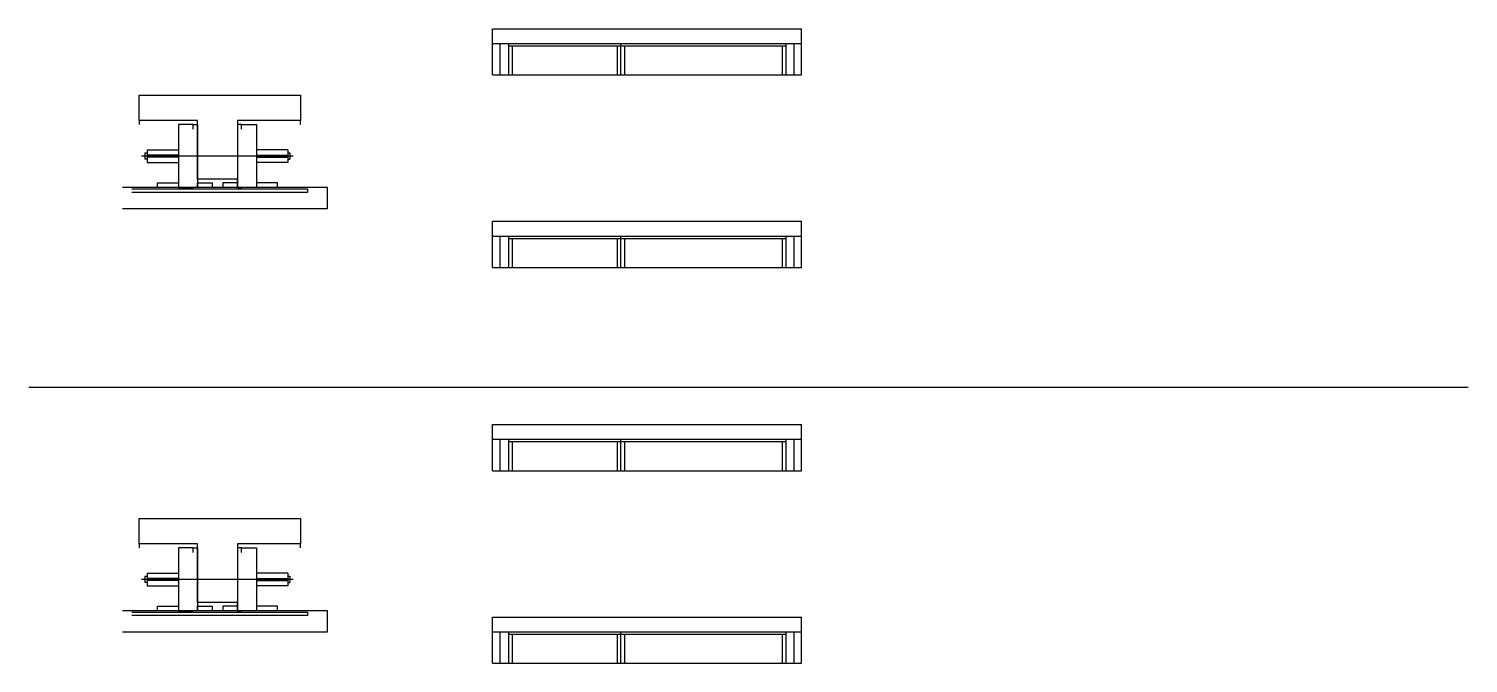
# Model space of a CAD drawing. Header units: metres. Extents: x 3393 to 4763, y 1812 to 2416.
import ezdxf

# ---------------------------------------------------------------- set-up
doc = ezdxf.new("R2010")
doc.units = ezdxf.units.M
for name, color, linetype in [('barrote', 7, 'Continuous'), ('CONCRETO', 7, 'Continuous'), ('COTA', 7, 'Continuous'), ('Madeira', 7, 'Continuous'), ('Painéis', 7, 'Continuous'), ('SARR_2.2x7', 7, 'Continuous'), ('SARR_3.5x7', 7, 'Continuous'), ('SCO-___-LAJ', 7, 'Continuous'), ('TENSOR', 7, 'Continuous')]:
    doc.layers.add(name, color=color, linetype=linetype)

msp = doc.modelspace()

# ---------------------------------------------------------------- linework, layer by layer
at = {"color": 7, "lineweight": 25}
for p, q in [((3503.3, 2297.7), (3503.3, 2291.7)), ((3503.3, 2297.7), (3505.3, 2297.7)), ((3505.3, 2291.7), (3503.3, 2291.7)), ((3505.3, 2300.7), (3505.3, 2288.7)), ((3505.3, 2300.7), (3535.3, 2300.7)), ((3535.3, 2295.7), (3505.3, 2295.7)), ((3535.3, 2293.7), (3505.3, 2293.7)), ((3505.3, 2288.7), (3535.3, 2288.7)), ((3639.3, 2300.7), (3609.3, 2300.7)), ((3609.3, 2295.7), (3639.3, 2295.7)), ((3609.3, 2293.7), (3639.3, 2293.7)), ((3639.3, 2288.7), (3609.3, 2288.7)), ((3639.3, 2300.7), (3639.3, 2288.7)), ((3639.3, 2297.7), (3641.3, 2297.7)), ((3639.3, 2291.7), (3641.3, 2291.7)), ((3641.3, 2297.7), (3641.3, 2291.7)), ((3503.3, 1894.6), (3503.3, 1888.6)), ((3503.3, 1894.6), (3505.3, 1894.6)), ((3505.3, 1897.6), (3505.3, 1885.6)), ((3505.3, 1897.6), (3535.3, 1897.6)), ((3535.3, 1892.6), (3505.3, 1892.6)), ((3535.3, 1890.6), (3505.3, 1890.6)), ((3639.3, 1897.6), (3609.3, 1897.6)), ((3609.3, 1892.6), (3639.3, 1892.6)), ((3609.3, 1890.6), (3639.3, 1890.6)), ((3639.3, 1897.6), (3639.3, 1885.6)), ((3639.3, 1894.6), (3641.3, 1894.6)), ((3641.3, 1894.6), (3641.3, 1888.6)), ((3505.3, 1888.6), (3503.3, 1888.6)), ((3505.3, 1885.6), (3535.3, 1885.6)), ((3639.3, 1885.6), (3609.3, 1885.6)), ((3639.3, 1888.6), (3641.3, 1888.6))]:
    msp.add_line(p, q, dxfattribs=at)
at = {"layer": 'barrote', "color": 7, "lineweight": 25}
for points in [[(3481.8, 2244.7), (3677, 2244.7), (3677, 2264.7), (3481.8, 2264.7)], [(3481.8, 1841.6), (3677, 1841.6), (3677, 1861.6), (3481.8, 1861.6)]]:
    msp.add_lwpolyline(points, dxfattribs=at)
at = {"layer": 'CONCRETO', "color": 7, "lineweight": 25}
for points in [[(3497.7, 2328.7), (3497.7, 2352.7), (3651.3, 2352.7), (3651.3, 2328.7), (3591.3, 2328.7), (3591.3, 2272.7), (3553.3, 2272.7), (3553.3, 2328.7)], [(3497.7, 1925.6), (3497.7, 1949.6), (3651.3, 1949.6), (3651.3, 1925.6), (3591.3, 1925.6), (3591.3, 1869.6), (3553.3, 1869.6), (3553.3, 1925.6)]]:
    msp.add_lwpolyline(points, dxfattribs=at)
at = {"layer": 'COTA', "color": 7, "lineweight": 25}
for p, q in [((3834.2, 2402), (3834.2, 2416)), ((3834.2, 2416), (4128.2, 2416)), ((4128.2, 2402), (4128.2, 2416)), ((3834.2, 2218.6), (3834.2, 2232.6)), ((3834.2, 2232.6), (4128.2, 2232.6)), ((4128.2, 2218.6), (4128.2, 2232.6)), ((3392.7, 2074.6), (4762.7, 2074.6)), ((3834.2, 2025.1), (3834.2, 2039.1)), ((3834.2, 2039.1), (4128.2, 2039.1)), ((4128.2, 2025.1), (4128.2, 2039.1)), ((3834.2, 1841.8), (3834.2, 1855.8)), ((3834.2, 1855.8), (4128.2, 1855.8)), ((4128.2, 1841.8), (4128.2, 1855.8))]:
    msp.add_line(p, q, dxfattribs=at)
at = {"layer": 'Madeira', "color": 7, "lineweight": 25}
for points in [[(3549.3, 2320.3), (3549.3, 2324.7), (3535.3, 2324.7), (3535.3, 2320.3)], [(3549.3, 2324.7), (3535.3, 2324.7), (3535.3, 2264.7), (3549.3, 2264.7)], [(3595.3, 2320.3), (3595.3, 2324.7), (3609.3, 2324.7), (3609.3, 2320.3)], [(3595.3, 2324.7), (3609.3, 2324.7), (3609.3, 2264.7), (3595.3, 2264.7)], [(3515.3, 2264.7), (3515.3, 2269.1), (3535.3, 2269.1), (3535.3, 2264.7)], [(3553.3, 2264.7), (3553.3, 2269.1), (3567.3, 2269.1), (3567.3, 2264.7)], [(3591.3, 2264.7), (3591.3, 2269.1), (3577.3, 2269.1), (3577.3, 2264.7)], [(3629.3, 2264.7), (3629.3, 2269.1), (3609.3, 2269.1), (3609.3, 2264.7)], [(3549.3, 1917.2), (3549.3, 1921.6), (3535.3, 1921.6), (3535.3, 1917.2)], [(3549.3, 1921.6), (3535.3, 1921.6), (3535.3, 1861.6), (3549.3, 1861.6)], [(3595.3, 1917.2), (3595.3, 1921.6), (3609.3, 1921.6), (3609.3, 1917.2)], [(3595.3, 1921.6), (3609.3, 1921.6), (3609.3, 1861.6), (3595.3, 1861.6)], [(3515.3, 1861.6), (3515.3, 1866), (3535.3, 1866), (3535.3, 1861.6)], [(3553.3, 1861.6), (3553.3, 1866), (3567.3, 1866), (3567.3, 1861.6)], [(3591.3, 1861.6), (3591.3, 1866), (3577.3, 1866), (3577.3, 1861.6)], [(3629.3, 1861.6), (3629.3, 1866), (3609.3, 1866), (3609.3, 1861.6)]]:
    msp.add_lwpolyline(points, dxfattribs=at)
at = {"layer": 'Painéis', "color": 7, "lineweight": 25}
for p, q in [((3834.2, 2402), (4128.2, 2402)), ((3834.2, 2372), (3834.2, 2402)), ((3956.2, 2372), (3956.2, 2402)), ((4128.2, 2372), (4128.2, 2402)), ((3834.2, 2372), (4128.2, 2372)), ((3834.2, 2218.6), (4128.2, 2218.6)), ((3834.2, 2188.6), (3834.2, 2218.6)), ((3956.2, 2188.6), (3956.2, 2218.6)), ((4128.2, 2188.6), (4128.2, 2218.6)), ((3834.2, 2188.6), (4128.2, 2188.6)), ((3834.2, 2025.1), (4128.2, 2025.1)), ((3834.2, 1995.1), (3834.2, 2025.1)), ((3956.2, 1995.1), (3956.2, 2025.1)), ((4128.2, 1995.1), (4128.2, 2025.1)), ((3834.2, 1995.1), (4128.2, 1995.1)), ((3834.2, 1841.8), (4128.2, 1841.8)), ((3834.2, 1811.8), (3834.2, 1841.8)), ((3956.2, 1811.8), (3956.2, 1841.8)), ((4128.2, 1811.8), (4128.2, 1841.8)), ((3834.2, 1811.8), (4128.2, 1811.8))]:
    msp.add_line(p, q, dxfattribs=at)
for points in [[(3553.3, 2324.7), (3553.3, 2328.7), (3497.7, 2328.7), (3497.7, 2324.7)], [(3549.3, 2324.7), (3553.3, 2324.7), (3553.3, 2264.7), (3549.3, 2264.7)], [(3651.3, 2324.7), (3651.3, 2328.7), (3591.3, 2328.7), (3591.3, 2324.7)], [(3595.3, 2324.7), (3591.3, 2324.7), (3591.3, 2264.7), (3595.3, 2264.7)], [(3591.3, 2269.1), (3591.3, 2272.7), (3553.3, 2272.7), (3553.3, 2269.1)], [(3553.3, 1921.6), (3553.3, 1925.6), (3497.7, 1925.6), (3497.7, 1921.6)], [(3549.3, 1921.6), (3553.3, 1921.6), (3553.3, 1861.6), (3549.3, 1861.6)], [(3651.3, 1921.6), (3651.3, 1925.6), (3591.3, 1925.6), (3591.3, 1921.6)], [(3595.3, 1921.6), (3591.3, 1921.6), (3591.3, 1861.6), (3595.3, 1861.6)], [(3591.3, 1866), (3591.3, 1869.6), (3553.3, 1869.6), (3553.3, 1866)]]:
    msp.add_lwpolyline(points, dxfattribs=at)
at = {"layer": 'SARR_2.2x7', "color": 7, "lineweight": 25}
for p, q in [((3841.2, 2372), (3841.2, 2402)), ((3849.2, 2399.8), (3956.2, 2399.8)), ((3956.2, 2399.8), (4113.2, 2399.8)), ((4121.2, 2372), (4121.2, 2402)), ((3841.2, 2188.6), (3841.2, 2218.6)), ((3849.2, 2216.4), (3956.2, 2216.4)), ((3956.2, 2216.4), (4113.2, 2216.4)), ((4121.2, 2188.6), (4121.2, 2218.6)), ((3841.2, 1995.1), (3841.2, 2025.1)), ((3849.2, 2022.9), (3956.2, 2022.9)), ((3956.2, 2022.9), (4113.2, 2022.9)), ((4121.2, 1995.1), (4121.2, 2025.1)), ((3841.2, 1811.8), (3841.2, 1841.8)), ((3849.2, 1839.6), (3956.2, 1839.6)), ((3956.2, 1839.6), (4113.2, 1839.6)), ((4121.2, 1811.8), (4121.2, 1841.8))]:
    msp.add_line(p, q, dxfattribs=at)
at = {"layer": 'SARR_3.5x7', "color": 7, "lineweight": 25}
for p, q in [((3849.2, 2402), (3849.2, 2372)), ((3852.7, 2399.8), (3852.7, 2372)), ((3952.7, 2399.8), (3952.7, 2372)), ((3959.7, 2399.8), (3959.7, 2372)), ((4109.7, 2399.8), (4109.7, 2372)), ((4113.2, 2402), (4113.2, 2372)), ((3849.2, 2218.6), (3849.2, 2188.6)), ((3852.7, 2216.4), (3852.7, 2188.6)), ((3952.7, 2216.4), (3952.7, 2188.6)), ((3959.7, 2216.4), (3959.7, 2188.6)), ((4109.7, 2216.4), (4109.7, 2188.6)), ((4113.2, 2218.6), (4113.2, 2188.6)), ((3849.2, 2025.1), (3849.2, 1995.1)), ((3852.7, 2022.9), (3852.7, 1995.1)), ((3952.7, 2022.9), (3952.7, 1995.1)), ((3959.7, 2022.9), (3959.7, 1995.1)), ((4109.7, 2022.9), (4109.7, 1995.1)), ((4113.2, 2025.1), (4113.2, 1995.1)), ((3849.2, 1841.8), (3849.2, 1811.8)), ((3852.7, 1839.6), (3852.7, 1811.8)), ((3952.7, 1839.6), (3952.7, 1811.8)), ((3959.7, 1839.6), (3959.7, 1811.8)), ((4109.7, 1839.6), (4109.7, 1811.8)), ((4113.2, 1841.8), (4113.2, 1811.8))]:
    msp.add_line(p, q, dxfattribs=at)
at = {"layer": 'SCO-___-LAJ', "color": 7, "lineweight": 25}
for points in [[(3490.8, 2263.4), (3658.1, 2263.4), (3658.1, 2260.2), (3490.8, 2260.2)], [(3490.8, 1860.3), (3658.1, 1860.3), (3658.1, 1857.1), (3490.8, 1857.1)]]:
    msp.add_lwpolyline(points, dxfattribs=at)
at = {"layer": 'TENSOR', "color": 7, "lineweight": 25}
for p, q in [((3644.3, 2294.7), (3500, 2294.7)), ((3644.3, 1891.6), (3500, 1891.6))]:
    msp.add_line(p, q, dxfattribs=at)

doc.saveas('drawing.dxf')
